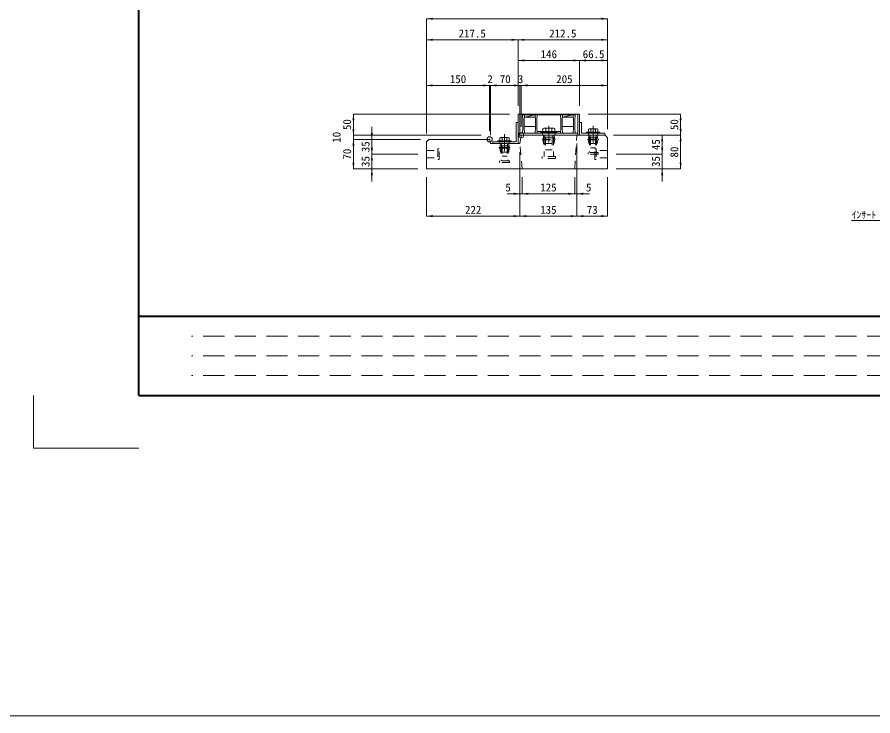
# Model space of a CAD drawing. Units: millimetres, scale not verified, with parts at other scales. Extents: x 58559 to 106559, y -58351 to -47326.
# Drawn here: x 76990 to 81051, y -58351 to -55035 of the extents above; entities that cross this region are included whole.
import ezdxf
from ezdxf.enums import TextEntityAlignment as Align

# ---------------------------------------------------------------- set-up
doc = ezdxf.new("R2010")
doc.units = ezdxf.units.MM
doc.header["$LTSCALE"] = 50
doc.header["$PDMODE"] = 32
doc.header["$PDSIZE"] = 25
for name, pattern in [('CHAIN', [18.5, 12, -1.5, 3.5, -1.5]), ('USER1', [3, 2, -1]), ('USER2', [1.35, 0.75, -0.6])]:
    doc.linetypes.add(name, pattern=pattern)
for name, color, linetype, lineweight in [('0_2', 1, 'Continuous', 13), ('Defpoints_3', 8, 'Continuous', 0), ('インサート', 92, 'USER2', 9), ('グレーチング', 7, 'Continuous', 9), ('作業エリア', 11, 'Continuous', 13), ('受枠', 3, 'Continuous', 9), ('図枠', 7, 'Continuous', 5), ('寸法線', 7, 'Continuous', 13), ('引出線', 4, 'Continuous', 13), ('本体', 2, 'Continuous', 13)]:
    doc.layers.add(name, color=color, linetype=linetype, lineweight=lineweight)
doc.styles.add('ＭＳ ゴシック', font='')
doc.styles.get('ＭＳ ゴシック').set_extended_font_data('MS Gothic')

# ---------------------------------------------------------------- blocks, each defined once
blk = doc.blocks.new('filled_arrow')
at = {"color": 0, "linetype": 'Continuous', "lineweight": -2}
blk.add_solid([(7.5, 1.25), (0, 0), (7.5, -1.25)], dxfattribs=at)

msp = doc.modelspace()

# ---------------------------------------------------------------- linework, layer by layer
at = {"layer": '0_2'}
msp.add_line((74558.8, -58351.45), (106558.8, -58351.45), dxfattribs=at)
at = {"layer": 'Defpoints_3', "color": 1, "lineweight": 13}
for p, q in [((77067.4, -56830.02), (77067.4, -57080.02)), ((77067.4, -57080.02), (77567.4, -57080.02))]:
    msp.add_line(p, q, dxfattribs=at)
at = {"layer": 'インサート', "linetype": 'Continuous'}
for p, q in [((79551.44, -55581.56), (79475.44, -55581.56)), ((79475.44, -55581.56), (79475.44, -55586.16)), ((79551.44, -55586.16), (79475.44, -55586.16)), ((79551.44, -55581.56), (79551.44, -55586.16)), ((79691.44, -55581.56), (79755.44, -55581.56)), ((79691.44, -55581.56), (79691.44, -55586.16)), ((79691.44, -55586.16), (79755.44, -55586.16)), ((79755.44, -55581.56), (79755.44, -55586.16)), ((79271.44, -55621.56), (79335.44, -55621.56)), ((79271.44, -55621.56), (79271.44, -55626.16)), ((79271.44, -55626.16), (79335.44, -55626.16)), ((79335.44, -55621.56), (79335.44, -55626.16))]:
    msp.add_line(p, q, dxfattribs=at)
at = {"layer": 'インサート', "linetype": 'Continuous', "lineweight": 13}
for p, q in [((79489.46, -55561.56), (79485.74, -55563.25)), ((79485.74, -55563.25), (79485.74, -55581.56)), ((79541.14, -55581.56), (79485.74, -55581.56)), ((79537.43, -55561.56), (79489.46, -55561.56)), ((79537.43, -55561.56), (79541.14, -55563.25)), ((79541.14, -55563.25), (79541.14, -55581.56)), ((79704.48, -55565.56), (79701.54, -55567.25)), ((79701.54, -55567.25), (79701.54, -55581.56)), ((79701.54, -55581.56), (79745.34, -55581.56)), ((79704.48, -55565.56), (79742.41, -55565.56)), ((79742.41, -55565.56), (79745.34, -55567.25)), ((79745.34, -55567.25), (79745.34, -55581.56)), ((79284.48, -55605.56), (79281.54, -55607.25)), ((79281.54, -55607.25), (79281.54, -55621.56)), ((79281.54, -55621.56), (79325.34, -55621.56)), ((79284.48, -55605.56), (79322.41, -55605.56)), ((79322.41, -55605.56), (79325.34, -55607.25)), ((79325.34, -55607.25), (79325.34, -55621.56))]:
    msp.add_line(p, q, dxfattribs=at)
at = {"layer": 'インサート'}
for p, q in [((79485.94, -55613.66), (79488.44, -55595.16)), ((79488.44, -55595.16), (79538.44, -55595.16)), ((79494.54, -55595.16), (79494.54, -55605.16)), ((79495.44, -55581.56), (79495.44, -55586.16)), ((79531.44, -55581.56), (79531.44, -55586.16)), ((79532.34, -55595.16), (79532.34, -55605.16)), ((79540.94, -55613.66), (79538.44, -55595.16)), ((79700.94, -55613.66), (79703.44, -55595.16)), ((79703.44, -55595.16), (79743.44, -55595.16)), ((79709.19, -55595.16), (79709.19, -55605.16)), ((79709.44, -55581.56), (79709.44, -55586.16)), ((79737.44, -55581.56), (79737.44, -55586.16)), ((79737.69, -55595.16), (79737.69, -55605.16)), ((79745.94, -55613.66), (79743.44, -55595.16)), ((79280.94, -55653.66), (79283.44, -55635.16)), ((79283.44, -55635.16), (79323.44, -55635.16)), ((79289.19, -55635.16), (79289.19, -55645.16)), ((79289.44, -55621.56), (79289.44, -55626.16)), ((79317.44, -55621.56), (79317.44, -55626.16)), ((79317.69, -55635.16), (79317.69, -55645.16)), ((79325.94, -55653.66), (79323.44, -55635.16)), ((79483.44, -55613.66), (79543.44, -55613.66)), ((79483.44, -55613.66), (79483.44, -55616.66)), ((79483.44, -55616.66), (79543.44, -55616.66)), ((79485.94, -55616.66), (79488.44, -55635.16)), ((79488.44, -55635.16), (79538.44, -55635.16)), ((79491.64, -55605.16), (79535.24, -55605.16)), ((79491.64, -55605.16), (79491.64, -55696.16)), ((79497.44, -55605.16), (79497.44, -55665.16)), ((79529.44, -55605.16), (79529.44, -55665.16)), ((79535.24, -55605.16), (79535.24, -55696.16)), ((79540.94, -55616.66), (79538.44, -55635.16)), ((79543.44, -55613.66), (79543.44, -55616.66)), ((79698.44, -55613.66), (79748.44, -55613.66)), ((79698.44, -55613.66), (79698.44, -55616.66)), ((79698.44, -55616.66), (79748.44, -55616.66)), ((79700.94, -55616.66), (79703.44, -55635.16)), ((79703.44, -55635.16), (79743.44, -55635.16)), ((79706.94, -55605.16), (79739.94, -55605.16)), ((79706.94, -55605.16), (79706.94, -55677.16)), ((79711.44, -55605.16), (79711.44, -55655.16)), ((79735.44, -55605.16), (79735.44, -55655.16)), ((79739.94, -55605.16), (79739.94, -55677.16)), ((79745.94, -55616.66), (79743.44, -55635.16)), ((79748.44, -55613.66), (79748.44, -55616.66)), ((78932.44, -55668.16), (78986.44, -55668.16)), ((78932.44, -55668.16), (78932.44, -55702.16)), ((78992.44, -55660.16), (78986.44, -55660.16)), ((78986.44, -55660.16), (78986.44, -55710.16)), ((78992.44, -55710.16), (78992.44, -55660.16)), ((79278.44, -55653.66), (79328.44, -55653.66)), ((79278.44, -55653.66), (79278.44, -55656.66)), ((79278.44, -55656.66), (79328.44, -55656.66)), ((79280.94, -55656.66), (79283.44, -55675.16)), ((79283.44, -55675.16), (79323.44, -55675.16)), ((79286.94, -55645.16), (79319.94, -55645.16)), ((79286.94, -55645.16), (79286.94, -55717.16)), ((79291.44, -55645.16), (79291.44, -55695.16)), ((79315.44, -55645.16), (79315.44, -55695.16)), ((79319.94, -55645.16), (79319.94, -55717.16)), ((79325.94, -55656.66), (79323.44, -55675.16)), ((79328.44, -55653.66), (79328.44, -55656.66)), ((79497.44, -55665.16), (79529.44, -55665.16)), ((79699.44, -55685.16), (79699.44, -55677.16)), ((79747.44, -55677.16), (79699.44, -55677.16)), ((79711.44, -55655.16), (79735.44, -55655.16)), ((79732.44, -55660.16), (79738.44, -55660.16)), ((79732.44, -55710.16), (79732.44, -55660.16)), ((79738.44, -55660.16), (79738.44, -55710.16)), ((79792.44, -55668.16), (79738.44, -55668.16)), ((79747.44, -55677.16), (79747.44, -55685.16)), ((79792.44, -55668.16), (79792.44, -55702.16)), ((78932.44, -55702.16), (78986.44, -55702.16)), ((78986.44, -55710.16), (78992.44, -55710.16)), ((79279.44, -55725.16), (79279.44, -55717.16)), ((79327.44, -55717.16), (79279.44, -55717.16)), ((79291.44, -55695.16), (79315.44, -55695.16)), ((79327.44, -55717.16), (79327.44, -55725.16)), ((79481.44, -55705.16), (79481.44, -55696.16)), ((79545.44, -55696.16), (79481.44, -55696.16)), ((79545.44, -55705.16), (79481.44, -55705.16)), ((79545.44, -55696.16), (79545.44, -55705.16)), ((79747.44, -55685.16), (79699.44, -55685.16)), ((79738.44, -55710.16), (79732.44, -55710.16)), ((79792.44, -55702.16), (79738.44, -55702.16)), ((79327.44, -55725.16), (79279.44, -55725.16))]:
    msp.add_line(p, q, dxfattribs=at)
at = {"layer": 'インサート', "linetype": 'Continuous', "lineweight": 5}
for p, q in [((79499.59, -55563.25), (79499.59, -55581.56)), ((79527.29, -55563.25), (79527.29, -55581.56)), ((79712.49, -55567.25), (79712.49, -55581.56)), ((79734.39, -55567.25), (79734.39, -55581.56)), ((79292.49, -55607.25), (79292.49, -55621.56)), ((79314.39, -55607.25), (79314.39, -55621.56))]:
    msp.add_line(p, q, dxfattribs=at)
for centre, radius, start, end in [((79492.67, -55576.56), 15, 62.50883, 117.49117), ((79513.44, -55619.03), 57.47, 76.05376, 103.94624), ((79534.22, -55576.56), 15, 62.50883, 117.49117), ((79707.02, -55575.25), 9.7, 55.61575, 124.38425), ((79723.44, -55601.8), 36.24, 72.41205, 107.58795), ((79739.87, -55575.25), 9.7, 55.61575, 124.38425), ((79287.02, -55615.25), 9.7, 55.61575, 124.38425), ((79303.44, -55641.8), 36.24, 72.41205, 107.58795), ((79319.87, -55615.25), 9.7, 55.61575, 124.38425)]:
    msp.add_arc(centre, radius, start, end, dxfattribs=at)
at = {"layer": 'グレーチング'}
for p, q in [((79388.44, -55498.16), (79388.44, -55510.16)), ((79388.44, -55498.16), (79638.44, -55498.16)), ((79388.44, -55510.16), (79390.44, -55512.16)), ((79390.44, -55512.16), (79390.44, -55572.16)), ((79398.44, -55510.16), (79396.44, -55512.16)), ((79396.44, -55512.16), (79396.44, -55572.16)), ((79398.44, -55498.16), (79398.44, -55510.16)), ((79398.44, -55510.16), (79448.44, -55498.16)), ((79398.44, -55510.16), (79448.44, -55510.16)), ((79448.44, -55498.16), (79448.44, -55510.16)), ((79448.44, -55510.16), (79450.44, -55512.16)), ((79450.44, -55512.16), (79450.44, -55572.16)), ((79458.44, -55510.16), (79456.44, -55512.16)), ((79456.44, -55512.16), (79456.44, -55572.16)), ((79458.44, -55498.16), (79458.44, -55510.16)), ((79568.44, -55498.16), (79568.44, -55510.16)), ((79568.44, -55510.16), (79570.44, -55512.16)), ((79570.44, -55512.16), (79570.44, -55572.16)), ((79578.44, -55510.16), (79576.44, -55512.16)), ((79576.44, -55512.16), (79576.44, -55572.16)), ((79578.44, -55510.16), (79628.44, -55498.16)), ((79578.44, -55498.16), (79578.44, -55510.16)), ((79578.44, -55510.16), (79628.44, -55510.16)), ((79628.44, -55498.16), (79628.44, -55510.16)), ((79628.44, -55510.16), (79630.44, -55512.16)), ((79630.44, -55512.16), (79630.44, -55572.16)), ((79638.44, -55510.16), (79636.44, -55512.16)), ((79636.44, -55512.16), (79636.44, -55572.16)), ((79638.44, -55498.16), (79638.44, -55510.16)), ((79450.44, -55554.16), (79396.44, -55554.16)), ((79630.44, -55554.16), (79576.44, -55554.16)), ((79388.44, -55574.16), (79390.44, -55572.16)), ((79388.44, -55586.16), (79388.44, -55574.16)), ((79388.44, -55586.16), (79398.44, -55586.16)), ((79398.44, -55574.16), (79396.44, -55572.16)), ((79398.44, -55586.16), (79398.44, -55574.16)), ((79448.44, -55574.16), (79450.44, -55572.16)), ((79448.44, -55586.16), (79448.44, -55574.16)), ((79448.44, -55586.16), (79458.44, -55586.16)), ((79458.44, -55574.16), (79456.44, -55572.16)), ((79458.44, -55586.16), (79458.44, -55574.16)), ((79568.44, -55577.16), (79458.44, -55577.16)), ((79568.44, -55574.16), (79570.44, -55572.16)), ((79568.44, -55586.16), (79568.44, -55574.16)), ((79568.44, -55586.16), (79578.44, -55586.16)), ((79578.44, -55574.16), (79576.44, -55572.16)), ((79578.44, -55586.16), (79578.44, -55574.16)), ((79628.44, -55574.16), (79630.44, -55572.16)), ((79628.44, -55586.16), (79628.44, -55574.16)), ((79628.44, -55586.16), (79638.44, -55586.16)), ((79638.44, -55574.16), (79636.44, -55572.16)), ((79638.44, -55586.16), (79638.44, -55574.16))]:
    msp.add_line(p, q, dxfattribs=at)
at = {"layer": '作業エリア'}
for p, q in [((79381.68, -55600.27), (79382.44, -55595.16)), ((79382.44, -55595.16), (79387.61, -55595.16)), ((79227.53, -55615.16), (79232.44, -55615.16)), ((79232.44, -55615.16), (79233.41, -55619.98))]:
    msp.add_line(p, q, dxfattribs=at)
for p in [(79382.44, -55595.16), (79232.44, -55615.16)]:
    msp.add_point(p, dxfattribs=at)
at = {"layer": '受枠'}
for p, q in [((79367.44, -55495.16), (79659.44, -55495.16)), ((79367.44, -55495.16), (79367.44, -55595.16)), ((79367.44, -55495.16), (79367.44, -55635.16)), ((79376.44, -55495.16), (79376.44, -55595.16)), ((79650.44, -55495.16), (79650.44, -55595.16)), ((79659.44, -55495.16), (79659.44, -55595.16)), ((79358.44, -55626.16), (79358.44, -55535.16)), ((79358.44, -55535.16), (79367.44, -55535.16)), ((79668.44, -55535.16), (79659.44, -55535.16)), ((79668.44, -55586.16), (79668.44, -55535.16)), ((79367.44, -55595.16), (79779.44, -55595.16)), ((79376.44, -55586.16), (79650.44, -55586.16)), ((79779.44, -55586.16), (79668.44, -55586.16)), ((79779.44, -55595.16), (79779.44, -55586.16)), ((79247.44, -55635.16), (79247.44, -55626.16)), ((79247.44, -55626.16), (79358.44, -55626.16)), ((79367.44, -55635.16), (79247.44, -55635.16))]:
    msp.add_line(p, q, dxfattribs=at)
at = {"layer": '受枠', "linetype": 'CHAIN'}
for p, q in [((79513.44, -55550.66), (79513.44, -55630.66)), ((79723.44, -55550.66), (79723.44, -55630.66)), ((79303.44, -55590.66), (79303.44, -55670.66))]:
    msp.add_line(p, q, dxfattribs=at)
at = {"layer": '受枠', "linetype": 'USER2'}
for p, q in [((79483.44, -55586.16), (79483.44, -55595.16)), ((79543.44, -55586.16), (79543.44, -55595.16)), ((79701.44, -55586.16), (79701.44, -55595.16)), ((79745.44, -55586.16), (79745.44, -55595.16)), ((79281.44, -55626.16), (79281.44, -55635.16)), ((79325.44, -55626.16), (79325.44, -55635.16))]:
    msp.add_line(p, q, dxfattribs=at)
at = {"layer": '図枠', "lineweight": 40}
for p, q in [((77567.4, -56830.02), (77567.4, -49905.02)), ((77567.4, -56455.02), (87317.4, -56455.02)), ((77567.4, -56830.02), (87317.4, -56830.02))]:
    msp.add_line(p, q, dxfattribs=at)
at = {"layer": '図枠', "linetype": 'USER1', "lineweight": 9}
for p, q in [((81723.65, -56548.77), (77817.4, -56548.77)), ((81723.65, -56642.52), (77817.4, -56642.52)), ((81723.65, -56736.27), (77817.4, -56736.27))]:
    msp.add_line(p, q, dxfattribs=at)
at = {"layer": '寸法線'}
for p, q in [((78932.44, -55042.51), (79792.44, -55042.51)), ((78932.44, -55587.16), (78932.44, -55042.51)), ((79792.44, -55567.16), (79792.44, -55042.51)), ((78932.44, -55142.51), (79367.44, -55142.51)), ((78932.44, -55587.16), (78932.44, -55142.51)), ((79367.44, -55455.16), (79367.44, -55142.51)), ((79367.44, -55142.51), (79792.44, -55142.51)), ((79367.44, -55455.16), (79367.44, -55142.51)), ((79792.44, -55567.16), (79792.44, -55142.51)), ((79367.44, -55240.57), (79659.44, -55240.57)), ((79367.44, -55455.16), (79367.44, -55240.57)), ((79659.44, -55455.16), (79659.44, -55240.57)), ((79659.44, -55240.57), (79792.44, -55240.57)), ((79659.44, -55455.16), (79659.44, -55240.57)), ((79792.44, -55567.16), (79792.44, -55240.57)), ((78932.44, -55359.08), (79232.44, -55359.08)), ((78932.44, -55587.16), (78932.44, -55359.08)), ((79172.44, -55359.08), (79296.44, -55359.08)), ((79232.44, -55575.16), (79232.44, -55359.08)), ((79232.44, -55575.16), (79232.44, -55359.08)), ((79236.44, -55595.16), (79236.44, -55359.08)), ((79236.44, -55359.08), (79376.44, -55359.08)), ((79236.44, -55595.16), (79236.44, -55359.08)), ((79316.44, -55359.08), (79442.44, -55359.08)), ((79376.44, -55595.16), (79376.44, -55359.08)), ((79376.44, -55595.16), (79376.44, -55359.08)), ((79382.44, -55555.16), (79382.44, -55359.08)), ((79382.44, -55359.08), (79792.44, -55359.08)), ((79382.44, -55555.16), (79382.44, -55359.08)), ((79792.44, -55567.16), (79792.44, -55359.08)), ((78586, -55595.16), (78586, -55495.16)), ((79327.44, -55495.16), (78586, -55495.16)), ((79699.44, -55495.16), (80138.89, -55495.16)), ((80138.89, -55595.16), (80138.89, -55495.16)), ((78586, -55675.16), (78586, -55535.16)), ((78673.5, -55745.16), (78673.5, -55555.16)), ((79192.44, -55595.16), (78586, -55595.16)), ((79192.44, -55595.16), (78586, -55595.16)), ((79820.44, -55595.16), (80138.89, -55595.16)), ((79820.44, -55595.16), (80051.39, -55595.16)), ((79820.44, -55595.16), (80138.89, -55595.16)), ((80051.39, -55685.16), (80051.39, -55595.16)), ((80138.89, -55755.16), (80138.89, -55595.16)), ((78586, -55755.16), (78586, -55615.16)), ((78904.44, -55615.16), (78586, -55615.16)), ((78904.44, -55615.16), (78586, -55615.16)), ((78904.44, -55615.16), (78673.5, -55615.16)), ((78673.5, -55815.16), (78673.5, -55625.16)), ((79646.44, -55635.16), (79646.44, -55873.27)), ((80051.39, -55815.16), (80051.39, -55625.16)), ((79376.44, -55675.16), (79376.44, -55979.33)), ((79376.44, -55675.16), (79376.44, -55873.27)), ((78892.44, -55685.16), (78673.5, -55685.16)), ((78892.44, -55685.16), (78673.5, -55685.16)), ((79832.44, -55685.16), (80051.39, -55685.16)), ((79832.44, -55685.16), (80051.39, -55685.16)), ((78892.44, -55755.16), (78586, -55755.16)), ((78892.44, -55755.16), (78673.5, -55755.16)), ((79832.44, -55755.16), (80051.39, -55755.16)), ((79832.44, -55755.16), (80138.89, -55755.16)), ((78932.44, -55795.16), (78932.44, -55979.33)), ((79376.44, -55795.16), (79376.44, -55979.33)), ((79386.44, -55795.16), (79386.44, -55873.27)), ((79386.44, -55795.16), (79386.44, -55873.27)), ((79636.44, -55795.16), (79636.44, -55873.27)), ((79636.44, -55795.16), (79636.44, -55873.27)), ((79646.44, -55795.16), (79646.44, -55979.33)), ((79646.44, -55795.16), (79646.44, -55979.33)), ((79792.44, -55795.16), (79792.44, -55979.33)), ((79316.44, -55873.27), (79446.44, -55873.27)), ((79386.44, -55873.27), (79636.44, -55873.27)), ((79576.44, -55873.27), (79706.44, -55873.27)), ((78932.44, -55979.33), (79376.44, -55979.33)), ((79376.44, -55979.33), (79646.44, -55979.33)), ((79646.44, -55979.33), (79792.44, -55979.33))]:
    msp.add_line(p, q, dxfattribs=at)
at = {"layer": '引出線'}
msp.add_lwpolyline([(81246.58, -55675.6), (81246.58, -55999.71), (80950.09, -55999.71)], dxfattribs=at)
at = {"layer": '本体'}
for p, q in [((79381.68, -55600.27), (79376.44, -55635.16)), ((79387.61, -55595.16), (79780.44, -55595.16)), ((79780.44, -55595.16), (79792.44, -55607.16)), ((78932.44, -55627.16), (78944.44, -55615.16)), ((78932.44, -55627.16), (78932.44, -55755.16)), ((78944.44, -55615.16), (79227.53, -55615.16)), ((79233.41, -55619.98), (79236.44, -55635.16)), ((79236.44, -55635.16), (79376.44, -55635.16)), ((79792.44, -55607.16), (79792.44, -55755.16)), ((78932.44, -55755.16), (79792.44, -55755.16))]:
    msp.add_line(p, q, dxfattribs=at)
at = {"layer": '本体', "linetype": 'USER2', "lineweight": 15}
for p, q in [((79636.44, -55755.16), (79646.44, -55595.16)), ((79386.44, -55755.16), (79376.44, -55635.16))]:
    msp.add_line(p, q, dxfattribs=at)
at = {"layer": '本体'}
for centre, start, end in [((79387.61, -55601.16), 90, 171.46923), ((79227.53, -55621.16), 11.30993, 90)]:
    msp.add_arc(centre, 6, start, end, dxfattribs=at)

# ---------------------------------------------------------------- block references
at = {"layer": '寸法線', "xscale": 4, "yscale": 4}
for p in [(78932.44, -55042.51), (78932.44, -55142.51), (79367.44, -55142.51), (79367.44, -55240.57), (79659.44, -55240.57), (78932.44, -55359.08), (79236.44, -55359.08), (79236.44, -55359.08), (79382.44, -55359.08), (79382.44, -55359.08), (79386.44, -55873.27), (79386.44, -55873.27), (79646.44, -55873.27), (78932.44, -55979.33), (79376.44, -55979.33), (79646.44, -55979.33)]:
    msp.add_blockref('filled_arrow', p, dxfattribs=at)
for p, rotation in [((79792.44, -55042.51), 180), ((79367.44, -55142.51), 180), ((79792.44, -55142.51), 180), ((79659.44, -55240.57), 180), ((79792.44, -55240.57), 180), ((79232.44, -55359.08), 180), ((79232.44, -55359.08), 180), ((79376.44, -55359.08), 180), ((79376.44, -55359.08), 180), ((79792.44, -55359.08), 180), ((78586, -55495.16), 270), ((80138.89, -55495.16), 270), ((78586, -55595.16), 90), ((78586, -55595.16), 90), ((78673.5, -55615.16), 90), ((80051.39, -55595.16), 270), ((80138.89, -55595.16), 90), ((80138.89, -55595.16), 270), ((78586, -55615.16), 270), ((78586, -55615.16), 270), ((78673.5, -55685.16), 90), ((80051.39, -55685.16), 90), ((80051.39, -55685.16), 90), ((78673.5, -55685.16), 270), ((78586, -55755.16), 90), ((78673.5, -55755.16), 270), ((80051.39, -55755.16), 270), ((80138.89, -55755.16), 90), ((79376.44, -55873.27), 180), ((79636.44, -55873.27), 180), ((79636.44, -55873.27), 180), ((79376.44, -55979.33), 180), ((79646.44, -55979.33), 180), ((79792.44, -55979.33), 180)]:
    msp.add_blockref('filled_arrow', p, dxfattribs=dict(at, rotation=rotation))

# ---------------------------------------------------------------- texts
at = {"layer": '寸法線', "style": 'ＭＳ ゴシック'}
for s, p in [('217.5', (79149.94, -55112.51)), ('212.5', (79579.94, -55112.51)), ('146', (79513.44, -55210.57)), ('66.5', (79725.94, -55210.57)), ('150', (79082.44, -55329.08)), ('2', (79234.44, -55329.08)), ('70', (79306.44, -55329.08)), ('3', (79379.44, -55329.08)), ('205', (79587.44, -55329.08)), ('5', (79320.19, -55843.27)), ('125', (79511.44, -55843.27)), ('5', (79702.69, -55843.27)), ('222', (79154.44, -55949.33)), ('135', (79511.44, -55949.33)), ('73', (79719.44, -55949.33))]:
    msp.add_text(s, height=37.98, dxfattribs=at).set_placement(p, align=Align.MIDDLE_CENTER)
for s, p in [('50', (78556, -55545.16)), ('50', (80108.89, -55545.16)), ('10', (78506, -55605.16)), ('35', (78643.5, -55650.16)), ('45', (80021.39, -55640.16)), ('70', (78556, -55685.16)), ('80', (80108.89, -55675.16)), ('35', (78643.5, -55720.16)), ('35', (80021.39, -55720.16))]:
    msp.add_text(s, height=37.98, rotation=90, dxfattribs=at).set_placement(p, align=Align.MIDDLE_CENTER)
at = {"layer": '引出線', "style": 'ＭＳ ゴシック'}
msp.add_text('ｲﾝｻｰﾄ M12-30', height=34.18, dxfattribs=at).set_placement((80950.09, -55956.51), align=Align.TOP_LEFT)

doc.saveas('drawing.dxf')
